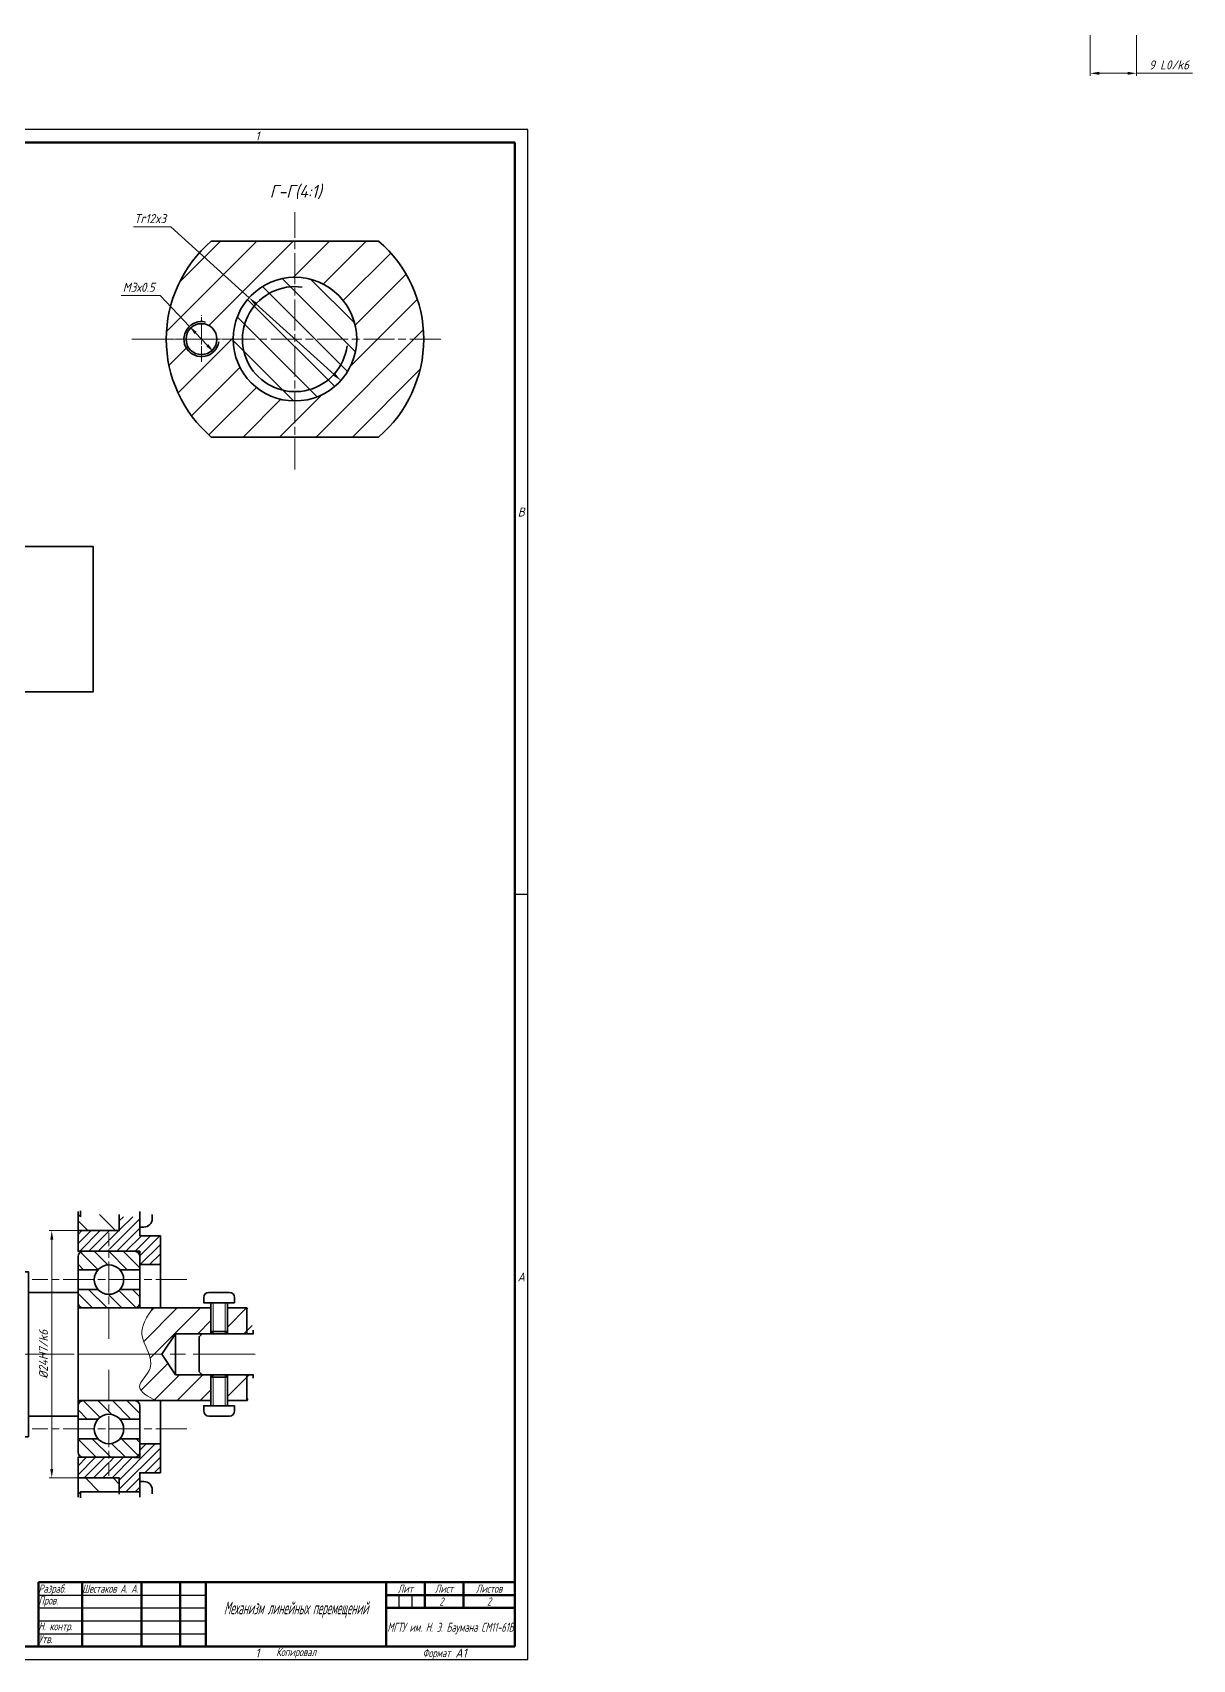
# Model space of a CAD drawing. Header units: millimetres. Extents: x -1043 to 2000, y -675 to 1302.
# Drawn here: x 649 to 1099, y -675 to -44 of the extents above; entities that cross this region are included whole.
import ezdxf
from ezdxf.enums import TextEntityAlignment as Align

# ---------------------------------------------------------------- set-up
doc = ezdxf.new("R2010")
doc.units = ezdxf.units.MM
doc.linetypes.add('AM_ISO08W050', pattern=[18, 12, -1.5, 3, -1.5])
doc.linetypes.add('AM_ISO08W050x2', pattern=[9, 6, -0.75, 1.5, -0.75])
for name, color, linetype, lineweight in [('AM_0', 7, 'Continuous', 35), ('AM_4N', 3, 'Continuous', 15), ('AM_5', 3, 'Continuous', 15), ('AM_6', 2, 'Continuous', 35), ('AM_7', 4, 'AM_ISO08W050', 15), ('AM_8', 1, 'Continuous', 15), ('AM_BOR', 7, 'Continuous', 35), ('основные', 7, 'Continuous', 35), ('тонкие', 2, 'Continuous', 15)]:
    doc.layers.add(name, color=color, linetype=linetype, lineweight=lineweight)
doc.styles.add('ACGOSTTS', font='geniso.shx', dxfattribs={"oblique": 15})
doc.styles.get("Standard").update_dxf_attribs({"font": 'geniso.shx', "oblique": 15})
doc.dimstyles.new('AM_GOST$0', dxfattribs={"dimtxt": 3.5, "dimasz": 3.5, "dimexe": 1, "dimexo": 1, "dimgap": 1.5, "dimtad": 1, "dimtoh": 1, "dimtxsty": 'Standard', "dimcen": 0, "dimclrd": 256, "dimclre": 256, "dimclrt": 2, "dimadec": 0, "dimazin": 2, "dimtp": 0.1, "dimtm": 0.1, "dimtfac": 0.71, "dimtmove": 0, "dimatfit": 3, "dimfxl": 1, "dimtolj": 1, "dimlwd": -1, "dimlwe": -1, "dimarcsym": 1})
doc.dimstyles.new('AM_GOST$3', dxfattribs={"dimtxt": 3.5, "dimasz": 3.5, "dimexe": 1, "dimexo": 1, "dimgap": 1.5, "dimtad": 1, "dimtoh": 1, "dimtxsty": 'Standard', "dimcen": 0, "dimclrd": 256, "dimclre": 256, "dimclrt": 2, "dimadec": 0, "dimazin": 2, "dimtp": 0.1, "dimtm": 0.1, "dimtfac": 0.71, "dimtdec": 3, "dimtofl": 0, "dimtmove": 0, "dimatfit": 2, "dimfxl": 1, "dimtolj": 1, "dimlwd": -1, "dimlwe": -1, "dimarcsym": 1})
pattern_1 = [(315, (-398, 513.1999999999994), (1.414213562373095, 1.414213562373095), [])]
pattern_2 = [(315, (-650.4086832785847, 912.1219511224094), (1.414213562373095, 1.414213562373095), [])]

# ---------------------------------------------------------------- blocks, each defined once
blk = doc.blocks.new('*D22')
at = {"layer": 'AM_5', "linetype": 'ByBlock', "transparency": 16777216}
for p, q in [((1059.480389905136, -44.70341677623762), (1059.480389905136, -60.52994247496102)), ((1077.477304361659, -44.70341677623773), (1077.477304361659, -60.52994247496102)), ((1062.980389905136, -59.52994247496102), (1073.977304361659, -59.52994247496102)), ((1077.477304361659, -59.52994247496102), (1099.191478409839, -59.52994247496102))]:
    blk.add_line(p, q, dxfattribs=at)
at = {"layer": 'AM_5', "transparency": 16777216}
for points in [[(1062.980389905136, -58.94660914162768), (1062.980389905136, -60.11327580829435), (1059.480389905136, -59.52994247496102)], [(1073.977304361659, -58.94660914162768), (1073.977304361659, -60.11327580829435), (1077.477304361659, -59.52994247496102)]]:
    blk.add_solid(points, dxfattribs=at)
at = {"layer": 'Defpoints', "color": 0, "transparency": 16777216}
for p in [(1059.480389905136, -43.70341677623762), (1077.477304361659, -43.70341677623773), (1077.477304361659, -59.52994247496102)]:
    blk.add_point(p, dxfattribs=at)
at = {"layer": 'AM_5', "color": 2, "transparency": 16777216, "insert": (1090.084391385749, -56.27994247496102), "char_height": 3.5, "attachment_point": 5}
blk.add_mtext('\\A1;9 L0/k6', dxfattribs=at)
blk = doc.blocks.new('GENZOON8270P5')
at = {"layer": 'основные'}
blk.add_lwpolyline([(51.62778003275253, 46.27129904158141), (51.62778003275253, 28.92731898701092), (102.6277800327525, 28.92731898701092), (102.6277800327525, 57.12731898701099), (66.01601835364204, 57.12731898701099)], dxfattribs=at)
blk = doc.blocks.new('*D46')
at = {"layer": 'AM_5', "linetype": 'ByBlock', "transparency": 16777216}
for p, q in [((698.2401003317268, -145.8432380385603), (683.1210603755688, -145.8432380385603)), ((709.605895785527, -157.7984949066656), (698.2401003317268, -145.8432380385603)), ((716.5649365266472, -165.1184506417378), (712.0174445572025, -160.3351132307006))]:
    blk.add_line(p, q, dxfattribs=at)
at = {"layer": 'AM_5', "transparency": 16777216}
for points in [[(712.4402142778749, -159.9331884354214), (711.59467483653, -160.7370380259799), (709.605895785527, -157.7984949066656)], [(716.9877062473198, -164.7165258464586), (716.1421668059747, -165.520375437017), (718.9764852983228, -167.6550689657729)]]:
    blk.add_solid(points, dxfattribs=at)
at = {"layer": 'Defpoints', "color": 0, "transparency": 16777216}
for p in [(709.605895785527, -157.7984949066656), (718.9764852983228, -167.6550689657729)]:
    blk.add_point(p, dxfattribs=at)
at = {"layer": 'AM_5', "color": 2, "transparency": 16777216, "insert": (689.9305803536478, -142.5932380385603), "char_height": 3.5, "attachment_point": 5}
blk.add_mtext('\\A1;М3х0.5', dxfattribs=at)
blk = doc.blocks.new('GOST_A1_LANDSCAPE')
at = {"layer": 'AM_BOR', "color": 1, "lineweight": 25}
for p, q in [((841, 594), (0, 594)), ((0, 594), (0, 0)), ((211, 594), (211, 589)), ((421, 594), (421, 589)), ((631, 594), (631, 589)), ((841, 0), (841, 594)), ((20.00000000000006, 297), (15.00000000000006, 297)), ((841, 297), (836, 297)), ((0, 0), (841, 0)), ((211, 5), (211, 0)), ((421, 5), (421, 0)), ((631, 5), (631, 0))]:
    blk.add_line(p, q, dxfattribs=at)
at = {"layer": 'AM_BOR', "color": 7, "lineweight": 50}
for p, q in [((836, 589), (20.00000000000011, 589)), ((20.00000000000011, 589), (20, 4.999999999999999)), ((836, 4.999999999999999), (836, 589)), ((20, 4.999999999999999), (836, 4.999999999999999))]:
    blk.add_line(p, q, dxfattribs=at)
at = {"layer": 'AM_BOR', "color": 1, "lineweight": 25, "style": 'ACGOSTTS', "oblique": 15}
for s, p in [('4', (106, 591.5)), ('3', (316, 591.5)), ('2', (526, 591.5)), ('1', (736, 591.5)), ('B', (17.50000000000009, 445.5)), ('B', (838.5, 445.5)), ('A', (17.50000000000003, 158.5)), ('A', (838.4999999999999, 148.5)), ('4', (106, 2.5)), ('3', (316, 2.5)), ('2', (526, 2.5)), ('1', (736, 2.5))]:
    blk.add_text(s, height=3.5, dxfattribs=at).set_placement(p, align=Align.MIDDLE_CENTER)
blk = doc.blocks.new('GOST_FORM2')
at = {"layer": 'AM_BOR', "color": 7, "lineweight": 50}
for p, q in [((-185, 25.00000000000002), (-185, 2.131628207280301e-14)), ((-185, 25.00000000000002), (1.530808498934191e-15, 25)), ((-168, 25.00000000000002), (-168, 1.935748858503192e-14)), ((-145, 25.00000000000002), (-145, 1.670735621922398e-14)), ((-130, 25.00000000000002), (-130, 1.670735621922398e-14)), ((-120, 25.00000000000002), (-120, 1.670735621922398e-14)), ((-50, 5.761157316973786e-15), (-50, 25.00000000000001)), ((-50, 20.00000000000001), (1.224646799147353e-15, 20.00000000000001)), ((-35, 25.00000000000001), (-35, 15.00000000000001)), ((-20, 25.00000000000001), (-20, 15.00000000000001)), ((9.18485099360515e-16, 15), (1.530808498934191e-15, 25)), ((-50, 15.00000000000001), (9.184850993605154e-16, 15.00000000000001)), ((0, 0), (9.18485099360515e-16, 15)), ((-185, 2.131628207280301e-14), (0, 0))]:
    blk.add_line(p, q, dxfattribs=at)
at = {"layer": 'AM_BOR', "color": 1, "lineweight": 25}
for p, q in [((-185, 20.00000000000002), (-120, 20.00000000000002)), ((-45, 20.00000000000001), (-45, 15.00000000000001)), ((-40, 20.00000000000001), (-40, 15.00000000000001)), ((-185, 15.00000000000002), (-120, 15.00000000000002)), ((-185, 10.00000000000003), (-120, 10.00000000000003)), ((-185, 5.000000000000032), (-120, 5.000000000000032))]:
    blk.add_line(p, q, dxfattribs=at)
at = {"layer": 'AM_BOR', "color": 1, "lineweight": 25, "style": 'ACGOSTTS', "oblique": 15, "width": 0.8}
for s, p in [('Разраб.', (-185, 22.50000000000002)), ('Пров.', (-185, 17.90000000000002)), ('Н. контр.', (-185, 7.900000000000031)), ('Утв.', (-185, 2.900000000000027))]:
    blk.add_text(s, height=3.17, dxfattribs=at).set_placement(p, align=Align.MIDDLE_LEFT)
for s, p in [('Лит', (-42.5, 22.50000000000001)), ('Лист', (-27.5, 22.50000000000001)), ('Листов', (-10, 22.50000000000001)), ('Копировал', (-84.9239887437851, -2.099999999999986))]:
    blk.add_text(s, height=3.17, dxfattribs=at).set_placement(p, align=Align.MIDDLE_CENTER)
blk.add_text('Формат', height=3.17, dxfattribs=at).set_placement((-25, -2.5), align=Align.MIDDLE_RIGHT)
at = {"layer": 'AM_BOR', "color": 2, "lineweight": 25, "style": 'ACGOSTTS', "oblique": 15, "width": 0.8}
for tag, p in [('GEN-TITLE-NAME{6.5}', (-168, 22.50000000000004)), ('GEN-TITLE-CHKM{6.5}', (-168, 17.50000000000003)), ('GEN-TITLE-AUTH{6.5}', (-168, 12.50000000000003)), ('GEN-TITLE-APPD{6.5}', (-168, 7.500000000000028)), ('GEN-TITLE-APPM{6.5}', (-168, 2.500000000000028))]:
    blk.add_attdef(tag, text='', height=3.17, dxfattribs=at).set_placement(p, align=Align.MIDDLE_LEFT)
for tag, height, p in [('GEN-TITLE-LIT1{1.1}', 3.5, (-47.90000000000001, 17.5)), ('GEN-TITLE-LIT2{1.1}', 3.5, (-42.89999999999999, 17.5)), ('GEN-TITLE-LIT3{1.1}', 3.5, (-37.90000000000001, 17.5)), ('GEN-TITLE-SHEET{3.5}', 3.17, (-28.5, 17.50000000000001)), ('GEN-TITLE-NUMSHTS{5.5}', 3.17, (-9.999999999999996, 17.5)), ('GEN-TITLE-DES1{11.6}', 5, (-85, 15.00000000000003)), ('GEN-TITLE-DES2{22}', 3.17, (-85, 4.500000000000014))]:
    blk.add_attdef(tag, text='', height=height, dxfattribs=at).set_placement(p, align=Align.MIDDLE_CENTER)
at = {"layer": 'AM_BOR', "color": 1, "lineweight": 25, "style": 'ACGOSTTS', "oblique": 15, "width": 0.8}
blk.add_attdef('GEN-TITLE-AUTHT{5}', text='', height=3.17, dxfattribs=at).set_placement((-185, 12.90000000000003), align=Align.MIDDLE_LEFT)
at = {"layer": 'AM_BOR', "color": 2, "lineweight": 25, "style": 'ACGOSTTS', "oblique": 15}
blk.add_attdef('GEN-TITLE-CMPNY{13}', text='', height=3.5, dxfattribs=at).set_placement((-25, 7.5), align=Align.MIDDLE_CENTER)
blk.add_attdef('GEN-TITLE-SIZ{15.7}', text='', height=3.5, dxfattribs=at).set_placement((-23.09970341330745, -2.500000000000014), align=Align.MIDDLE_LEFT)
blk = doc.blocks.new('*D98')
at = {"layer": 'AM_5', "linetype": 'ByBlock', "transparency": 16777216}
for p, q in [((677.3533271575714, -508.8795421524511), (655.1458658345261, -508.8795421524511)), ((656.1458658345261, -512.3795421524511), (656.1458658345261, -601.379542152451)), ((677.3533271575714, -604.879542152451), (655.1458658345261, -604.879542152451))]:
    blk.add_line(p, q, dxfattribs=at)
at = {"layer": 'AM_5', "transparency": 16777216}
for points in [[(655.5625325011928, -512.3795421524511), (656.7291991678595, -512.3795421524511), (656.1458658345261, -508.8795421524511)], [(655.5625325011928, -601.379542152451), (656.7291991678595, -601.379542152451), (656.1458658345261, -604.879542152451)]]:
    blk.add_solid(points, dxfattribs=at)
at = {"layer": 'Defpoints', "color": 0, "transparency": 16777216}
for p in [(678.3533271575714, -508.8795421524511), (656.1458658345261, -604.879542152451), (678.3533271575714, -604.879542152451)]:
    blk.add_point(p, dxfattribs=at)
at = {"layer": 'AM_5', "color": 2, "transparency": 16777216, "insert": (652.895521346337, -556.8795421524511), "char_height": 3.5, "attachment_point": 5, "rotation": 90}
blk.add_mtext('\\A1;%%C24H7/k6', dxfattribs=at)
blk = doc.blocks.new('GENZOO040MCP5')
at = {"layer": 'AM_8'}
h = blk.add_hatch(dxfattribs=at)
h.set_pattern_fill('ANSI31', color=256, scale=1.2, angle=270, style=0)
h.set_pattern_definition([(315, (-690.6915842909762, 2937.372176251509), (2.694076836320746, 2.694076836320745), [])])
h.paths.add_polyline_path([(2, -26.6999999999698), (2, -24), (-6, -23.99999999999994), (-6, -27.13301270186179), (-5.546314582123159, -26.69999999996975)])
h.paths.add_polyline_path([(2, 24), (2, 27.1330127018623), (-5.546314582123159, 27.13301270186236), (-5.546314582123159, 26.69999999996986), (-6, 27.13301270186236), (-6, 24.00000000000006)])
h = blk.add_hatch(dxfattribs=at)
h.set_pattern_fill('ANSI31', color=256, scale=0.4, angle=360, style=0)
h.set_pattern_definition([(44.99999999999999, (-498.7390435535553, 513.1999999999994), (-0.8980256121069153, 0.8980256121069156), [])])
edge = h.paths.add_edge_path()
edge.add_line((10, -23), (10, -17.39999999999964))
edge.add_line((10, -17.39999999999964), (6, -17.39999999999964))
edge.add_line((6, -17.39999999999964), (6, -19))
edge.add_arc((5, -19), 1, 270, 360, ccw=False)
edge.add_line((5, -20), (0.106427645356689, -20))
edge.add_line((0.106427645356689, -20), (0.106427645356689, -24))
edge.add_line((0.106427645356689, -24), (2, -24))
edge.add_line((2, -24), (2, -26.6999999999698))
edge.add_line((2, -26.6999999999698), (6, -26.6999999999698))
edge.add_line((6, -26.6999999999698), (6, -24))
edge.add_line((6, -24), (6, -23))
edge.add_line((6, -23), (10, -23))
edge = h.paths.add_edge_path()
edge.add_line((10, 17.40000000000009), (10, 23))
edge.add_line((10, 23), (6, 23))
edge.add_line((6, 23), (6, 24))
edge.add_line((6, 24), (6, 26.6999999999698))
edge.add_line((6, 26.6999999999698), (2, 26.6999999999698))
edge.add_line((2, 26.6999999999698), (2, 24))
edge.add_line((2, 24), (0.106427645356689, 24))
edge.add_line((0.106427645356689, 24), (0.106427645356689, 20))
edge.add_line((0.106427645356689, 20), (5, 20))
edge.add_arc((5, 19), 1, 0, 90, ccw=False)
edge.add_line((6, 19), (6, 17.40000000000009))
edge.add_line((6, 17.40000000000009), (10, 17.40000000000009))
h.paths.add_polyline_path([(0, -24), (0, -20), (-6, -19.99999999999994), (-6, -23.99999999999994)])
h.paths.add_polyline_path([(0, 20), (0, 24), (-6, 24.00000000000006), (-6, 20.00000000000006)])
h = blk.add_hatch(dxfattribs=at)
h.set_pattern_fill('_U', color=256, scale=2, angle=315, style=0, pattern_type=0)
h.set_pattern_definition(pattern_2)
edge = h.paths.add_edge_path()
edge.add_line((-6, 19.00000000000006), (-6, 16.41399999999982))
edge.add_line((-6, 16.41400000000027), (-2.125136230927183, 16.41400000000027))
edge.add_arc((0, 14.5), 2.85999999999997, 402.0077229335649, 497.9922770664336, ccw=False)
edge.add_line((2.125136230927637, 16.41400000000021), (6, 16.41400000000021))
edge.add_line((6, 16.41400000000021), (6, 19))
edge.add_arc((5, 19), 1, 360, 450.0000000000065)
edge.add_line((5, 20), (-5, 20))
edge.add_arc((-5, 19.00000000000006), 1, 450.0000000000065, 540.0000000000065)
h = blk.add_hatch(dxfattribs=at)
h.set_pattern_fill('_U', color=256, scale=2, angle=315, style=0, pattern_type=0)
h.set_pattern_definition(pattern_1)
edge = h.paths.add_edge_path()
edge.add_line((-22.5, 12.00000000000006), (-22.5, 17.30426740301664))
edge.add_arc((0, 0), 28.38463792890625, 142.4368876483654, 154.990358466755)
edge.add_line((-25.72319940055962, 12.00019512150334), (-22.5, 12.00000000000006))
h = blk.add_hatch(dxfattribs=at)
h.set_pattern_fill('_U', color=256, scale=2, angle=315, style=0, pattern_type=0)
h.set_pattern_definition(pattern_2)
edge = h.paths.add_edge_path()
edge.add_line((6, 10), (6, 12.58600000000024))
edge.add_line((6, 12.58600000000024), (2.125136230927183, 12.58600000000024))
edge.add_arc((0, 14.5), 2.85999999999997, 222.0077229335649, 317.9922770664336, ccw=False)
edge.add_line((-2.125136230927183, 12.58600000000024), (-6, 12.58600000000024))
edge.add_line((-6, 12.5860000000003), (-6, 10.00000000000006))
edge.add_arc((-5, 10.00000000000006), 1, 539.9999999999935, 629.9999999999935)
edge.add_line((-5, 9.000000000000057), (5, 9.000000000000057))
edge.add_arc((5, 10), 1, 270.0000000000065, 359.9999999999935)
h = blk.add_hatch(dxfattribs=at)
h.set_pattern_fill('ANSI31', color=256, style=0)
h.set_pattern_definition([(45, (-414.8634348479959, -300.3636829526973), (-2.245064030267288, 2.245064030267288), [])])
edge = h.paths.add_edge_path()
edge.add_line((28, -4.657002292795596), (28, -4))
edge.add_line((28, -4), (26.80000000000018, -4.000000000000341))
edge.add_line((26.80000000000018, -4.000000000000341), (23.00359451550776, -4.000000000001364))
edge.add_line((23.00359451550776, -4.000000000001364), (23.00359451550776, -4.429415000034624))
edge.add_line((23.00359451550776, -4.429415000034624), (23.00359451550776, -8.25000000003456))
edge.add_line((23.00359451550776, -8.25000000003456), (23.00359451550776, -8.679415000034169))
edge.add_line((23.00359451550776, -8.679415000034169), (23.00359451550776, -9))
edge.add_line((23.00359451550776, -9), (26.80000000000018, -9))
edge.add_line((26.80000000000018, -9), (26.97930807812747, -8.820691921872594))
edge.add_arc((0, 0), 28.38463792890625, 341.8952133585585, 350.5569203760437)
edge = h.paths.add_edge_path()
edge.add_line((27.99999999999227, 4), (27.99999999999363, 4.657002292834022))
edge.add_arc((0, 0), 28.38463792890625, 9.443079624034896, 18.10478664144181)
edge.add_line((26.97930807812742, 8.820691921872765), (26.80000000000018, 9))
edge.add_line((26.80000000000018, 9), (23.00359451550776, 9))
edge.add_line((23.00359451550776, 9), (23.00359451550776, 8.679414999997789))
edge.add_line((23.00359451550776, 8.679414999997789), (23.00359451550776, 8.249999999998181))
edge.add_line((23.00359451550776, 8.249999999998181), (23.00359451550776, 4.429414999998244))
edge.add_line((23.00359451550776, 4.429414999998244), (23.00359451550776, 3.999999999998636))
edge.add_line((23.00359451550776, 3.999999999998636), (26.80000000000018, 3.999999999999659))
edge.add_line((26.80000000000018, 3.999999999999659), (27.99999999999227, 4))
edge = h.paths.add_edge_path()
edge.add_spline(control_points=[(7.801239548315607, 0.001528299143728873), (7.324915425038057, 1.285777315124676), (5.415180727695827, 4.416985197099166), (7.385747151339615, 7.304954496477592), (8.542338309184856, 9)], knot_values=[0, 0, 0, 0, 1.967657269524646, 4.763534607848302, 4.763534607848302, 4.763534607848302, 4.763534607848302], degree=3, periodic=0)
edge.add_line((8.542338309184856, 9), (19.80359451550794, 9))
edge.add_line((19.80359451550794, 9), (19.80359451550794, 8.679414999997789))
edge.add_line((19.80359451550794, 8.679414999997789), (19.80359451550794, 8.249999999998181))
edge.add_line((19.80359451550794, 8.249999999998181), (19.80359451550794, 4.429414999998244))
edge.add_line((19.80359451550794, 4.429414999998244), (19.80359451550794, 3.999999999997726))
edge.add_line((19.80359451550794, 3.999999999997726), (18.10703254494956, 3.999999999997272))
edge.add_line((18.10703254494956, 3.999999999997272), (12.91332144772304, 3.999999999997272))
edge.add_line((12.91332144772304, 3.999999999997272), (10.293433811819, 0.001422163316192382))
edge.add_line((10.293433811819, 0.001422163316192382), (7.801239548315607, 0.001528299143728873))
edge = h.paths.add_edge_path()
edge.add_line((19.80359451550794, -9), (19.80359451550794, -8.679415000034169))
edge.add_line((19.80359451550794, -8.679415000034169), (19.80359451550794, -8.25000000003456))
edge.add_line((19.80359451550794, -8.25000000003456), (19.80359451550794, -4.429415000034624))
edge.add_line((19.80359451550794, -4.429415000034624), (19.80359451550794, -4.000000000002274))
edge.add_line((19.80359451550794, -4.000000000002274), (18.10703254494956, -4.000000000002728))
edge.add_line((18.10703254494956, -4.000000000002728), (12.91332144772304, -4.000000000002728))
edge.add_line((12.91332144772304, -4.000000000002728), (10.29166368108247, 0.001422238701309197))
edge.add_line((10.29166368108247, 0.001422238701309197), (7.801239548315607, 0.001528299143728873))
edge.add_spline(control_points=[(7.801239548315607, 0.001528299143728873), (8.134212224580438, -0.8962213862998283), (8.588363308004716, -3.146855510360126), (4.373648288252525, -6.53380433962576), (7.567312798152443, -8.177820716562735), (9.164477422011373, -9)], knot_values=[4.763534607848302, 4.763534607848302, 4.763534607848302, 4.763534607848302, 6.139018390817901, 8.229092790612192, 10.32003743882186, 10.32003743882186, 10.32003743882186, 10.32003743882186], degree=3, periodic=0)
edge.add_line((9.16447742201143, -9), (19.80359451550794, -9))
h = blk.add_hatch(dxfattribs=at)
h.set_pattern_fill('_U', color=256, scale=2, angle=315, style=0, pattern_type=0)
h.set_pattern_definition(pattern_2)
edge = h.paths.add_edge_path()
edge.add_arc((5, -10), 0.9999999999998863, 360.0000000000065, 450.0000000000065)
edge.add_line((5, -9), (-5, -9))
edge.add_arc((-5, -9.999999999999943), 1, 450, 540)
edge.add_line((-6, -9.999999999999943), (-6, -12.58600000000018))
edge.add_line((-6, -12.58599999999973), (-2.125136230927637, -12.58599999999973))
edge.add_arc((0, -14.5), 2.860000000000054, 402.0077229335664, 497.9922770664351, ccw=False)
edge.add_line((2.125136230927183, -12.58599999999979), (6, -12.58599999999979))
edge.add_line((6, -12.58599999999979), (6, -10))
h = blk.add_hatch(dxfattribs=at)
h.set_pattern_fill('_U', color=256, scale=2, angle=315, style=0, pattern_type=0)
h.set_pattern_definition(pattern_1)
edge = h.paths.add_edge_path()
edge.add_line((-22.5, -17.30426740301664), (-22.5, -11.99999999999994))
edge.add_line((-22.5, -11.99999999999994), (-25.72329042628695, -11.99999999999994))
edge.add_arc((0, 0), 28.38463792890625, 205.009206920945, 217.5631123516346)
h = blk.add_hatch(dxfattribs=at)
h.set_pattern_fill('_U', color=256, scale=2, angle=315, style=0, pattern_type=0)
h.set_pattern_definition(pattern_2)
edge = h.paths.add_edge_path()
edge.add_line((-2.125136230927637, -16.41399999999976), (-6, -16.41399999999976))
edge.add_line((-6, -16.4139999999997), (-6, -18.99999999999994))
edge.add_arc((-5, -18.99999999999994), 1.000000000000114, 539.9999999999935, 629.9999999999935)
edge.add_line((-5, -19.99999999999994), (5, -19.99999999999994))
edge.add_arc((5, -19), 1.000000000000114, 270, 359.9999999999935)
edge.add_line((6, -19), (6, -16.41399999999976))
edge.add_line((6, -16.41399999999976), (2.125136230927637, -16.41399999999976))
edge.add_arc((0, -14.5), 2.860000000000054, 222.0077229335649, 317.9922770664351, ccw=False)
at = {"layer": 'AM_0'}
for p, q in [((-22.5, -17.30426740301664), (-22.5, 17.30426740301664)), ((-15.62284884539531, 16.00000000000006), (-22.5, 16.00000000000006)), ((-22.5, -15.99999999999994), (-22.5, 16.00000000000006)), ((-15.62284884539531, -15.99999999999994), (-15.62284884539531, 16.00000000000006)), ((-22.5, -11.99999999999994), (-22.5, 12.00000000000006)), ((-6, 12.00000000000006), (-15.62284884539531, 12.00000000000006)), ((-6, -11.99999999999994), (-15.62284884539531, -11.99999999999994)), ((-15.62284884539531, -15.99999999999994), (-22.5, -15.99999999999994))]:
    blk.add_line(p, q, dxfattribs=at)
at = {"layer": 'AM_4N'}
for p, q in [((20.233009515508, 3.999999999998181), (20.233009515508, 9.999999999998181)), ((22.57417951550769, 3.999999999998181), (22.57417951550769, 9.999999999998181)), ((20.233009515508, -4.000000000034561), (20.233009515508, -10.00000000003456)), ((22.57417951550769, -4.000000000034561), (22.57417951550769, -10.00000000003456))]:
    blk.add_line(p, q, dxfattribs=at)
at = {"layer": 'AM_7', "linetype": 'AM_ISO08W050x2'}
for p, q in [((0, 3), (0, 23.59291174679493)), ((15.10607079895908, 14.5), (-14.8932155082457, 14.50000000000006)), ((0, 0), (-28.38463792890627, 5.684341886080801e-14)), ((0, -3), (0, -23.59291174679493)), ((15.10607079895908, -14.5), (-14.8932155082457, -14.49999999999994)), ((15.10607079895908, -14.5), (-14.8932155082457, -14.49999999999994))]:
    blk.add_line(p, q, dxfattribs=at)
at = {"layer": 'AM_7'}
blk.add_line((28.38463792142471, 0.0006517077594025977), (-28.38463776295453, 0.003069357996594135), dxfattribs=at)
at = {"layer": 'основные'}
for p, q in [((-6, 27.74324549066142), (-6, 24.00000000000006)), ((-6, 27.13301270186236), (-6, 27.74324549066137)), ((-5.546314582123159, 26.69999999996986), (-6, 27.13301270186236)), ((-5.546314582123159, 26.69999999996986), (-5.546314582123159, 27.83749386908295)), ((2, 24), (2, 27.13301270189231)), ((-6, 24.00000000000006), (2, 24)), ((5, 20), (2, 20)), ((5, 20), (6, 20)), ((6, 20), (6, 19)), ((6, 19), (6, 9)), ((6, 12.58600000000024), (6, 19)), ((-2.125136230927183, 16.41400000000021), (-6, 16.41400000000027)), ((6, 16.41400000000021), (2.125136230927637, 16.41400000000021)), ((10, 17.40000000000009), (6, 17.40000000000009)), ((10, 17.40000000000009), (10.00000000000006, 9.000000000000114)), ((-22.5, 12.00000000000006), (-25.72321254922474, 12.00016693644341)), ((-2.125136230927183, 12.58600000000024), (-6, 12.5860000000003)), ((-6, -11.99999999999994), (-6, 12.00000000000006)), ((6, 12.58600000000024), (2.125136230927183, 12.58600000000024)), ((18.40359451550785, 9.999999999998181), (19.80359451550794, 9.999999999998181)), ((19.80359451550794, 9.999999999998181), (19.80359451550794, 8.679414999997789)), ((19.80359451550794, 9.999999999998181), (23.00359451550776, 9.999999999998181)), ((23.00359451550776, 9.999999999998181), (24.40359451550785, 9.999999999998181)), ((23.00359451550776, 9.999999999998181), (23.00359451550776, 8.679414999997789)), ((-6, 9.000000000000057), (19.80359451550794, 9)), ((19.80359451550794, 8.679414999997789), (19.80359451550794, 8.249999999998181)), ((19.80359451550794, 8.249999999998181), (19.80359451550794, 4.429414999998244)), ((23.00359451550776, 9), (26.80000000000018, 9)), ((23.00359451550776, 8.679414999997789), (23.00359451550776, 8.249999999998181)), ((23.00359451550776, 8.249999999998181), (23.00359451550776, 4.429414999998244)), ((26.97930807812742, 8.820691921872765), (26.80000000000018, 9)), ((26.80000000000018, 9), (26.80000000000018, 3.999999999997726)), ((10.29328889362995, 0.001200983349917806), (12.91332144772304, 3.999999999997272)), ((12.91332144772304, 3.999999999997272), (12.91332144772298, -4.000000000002728)), ((12.91332144772304, 3.999999999997272), (18.10703254494956, 3.999999999997272)), ((19.80359451550794, 4.429414999998244), (20.233009515508, 3.999999999998181)), ((23.00359451550776, 4.429414999998244), (19.80359451550794, 4.429414999998244)), ((19.80359451550794, 4.429414999998244), (19.80359451550794, 3.999999999997726)), ((22.57417951550769, 3.999999999998181), (20.233009515508, 3.999999999998181)), ((23.00359451550776, 4.429414999998244), (22.57417951550769, 3.999999999998181)), ((23.00359451550776, 4.429414999998244), (23.00359451550776, 3.999999999998636)), ((27.99999999999363, 4.657002292834022), (27.99999999999227, 4)), ((27.99999999999227, 4), (28.10138200080388, 3.999999999999829)), ((-6, 5.684341886080801e-14), (-6, -8.999999999999943)), ((10.29259550555952, -1.818989403545856e-11), (12.91332144772304, -4.000000000002728)), ((18.10703254494956, -4.000000000002728), (12.91332144772304, -4.000000000002728)), ((19.80359451550794, -4.429415000034624), (20.233009515508, -4.000000000034561)), ((19.80359451550794, -4.429415000034624), (19.80359451550794, -4.000000000002274)), ((19.80359451550794, -8.25000000003456), (19.80359451550794, -4.429415000034624)), ((23.00359451550776, -4.429415000034624), (19.80359451550794, -4.429415000034624)), ((22.57417951550769, -4.000000000034561), (20.233009515508, -4.000000000034561)), ((23.00359451550776, -4.429415000034624), (22.57417951550769, -4.000000000034561)), ((23.00359451550776, -4.429415000034624), (23.00359451550776, -4.000000000001364)), ((23.00359451550776, -8.25000000003456), (23.00359451550776, -4.429415000034624)), ((26.80000000000018, -4.000000000002274), (26.80000000000018, -9)), ((28, -4.657002292795596), (28, -4)), ((28.10138200080382, -4.000000000000171), (28.00000000000773, -4)), ((-6, -8.999999999999943), (19.80359451550794, -9)), ((10.00000000000006, -8.999999999999943), (10, -17.39999999999964)), ((19.80359451550794, -8.679415000034169), (19.80359451550794, -8.25000000003456)), ((19.80359451550794, -10.00000000003456), (19.80359451550794, -8.679415000034169)), ((23.00359451550776, -8.679415000034169), (23.00359451550776, -8.25000000003456)), ((23.00359451550776, -10.00000000003456), (23.00359451550776, -8.679415000034169)), ((23.00359451550776, -9), (26.80000000000018, -9)), ((26.97930807812747, -8.820691921872594), (26.80000000000018, -9)), ((-22.5, -11.99999999999994), (-25.72329042628695, -11.99999999999994)), ((-2.125136230927637, -12.58599999999979), (-6, -12.58599999999973)), ((6, -12.58599999999979), (2.125136230927183, -12.58599999999979)), ((18.40359451550785, -10.00000000003456), (19.80359451550794, -10.00000000003456)), ((19.80359451550794, -10.00000000003456), (23.00359451550776, -10.00000000003456)), ((23.00359451550776, -10.00000000003456), (24.40359451550785, -10.00000000003456)), ((-2.125136230927183, -16.41399999999976), (-6, -16.4139999999997)), ((6, -16.41399999999976), (2.125136230927637, -16.41399999999976)), ((6, -20.00578566475906), (4.901416508073453, -20.00578566475906)), ((6, -19), (6, -20.00578566475906)), ((-6, -23.99999999999994), (-6, -27.74324549066137)), ((2, -24), (-6, -23.99999999999994)), ((2, -24), (2, -27.13301270186184)), ((2, -27.13301270186184), (2, -24)), ((-5.546314582123159, -26.69999999996975), (-6, -27.13301270186179)), ((-6, -27.13301270186179), (-6, -27.74324549066137)), ((6, -26.6999999999698), (-5.546314582123159, -26.69999999996975)), ((-5.546314582123159, -26.69999999996975), (-5.546314582123159, -27.83749386908295))]:
    blk.add_line(p, q, dxfattribs=at)
for points in [[(6, 27.74324549066137), (6, 24), (6, 23), (10, 23), (10, 17.40000000000009), (6, 17.40000000000009), (6, 19, 0.4142135623730825), (5, 20), (-6, 20.00000000000006), (-6, 24.00000000000006)], [(6, 27.74324549066137), (6, 24.6999999999698), (6.800000000000182, 24.6999999999698, 0.414213562373095), (8.400000000000091, 26.29999999997017), (8.400000000000091, 27.11323791720758)], [(-6, 10.00000000000006), (-6, 19.00000000000006, -0.4142135623730692), (-5, 20.00000000000006), (5, 20, -0.4142135623730552), (6, 19), (6, 10, -0.4142135623730951), (5, 9), (-5, 9.000000000000057, -0.4142135623730951), (-6, 10.00000000000006, -1.655741125145663)], [(-6, -9.999999999999943), (-6, -18.99999999999994, 0.4142135623730692), (-5, -19.99999999999994), (5, -20, 0.4142135623730552), (6, -19), (6, -10, 0.4142135623730951), (5, -9), (-5, -8.999999999999943, 0.4142135623730951), (-6, -9.999999999999943, 1.655741125145663)], [(6, -27.74324549066137), (6, -24), (6, -23), (10, -23), (10, -17.39999999999964), (6, -17.39999999999964), (6, -19, -0.4142135623730825), (5, -20), (-6, -19.99999999999994), (-6, -23.99999999999994)], [(6, -27.74324549066137), (6, -24.6999999999698), (6.800000000000182, -24.6999999999698, -0.414213562373095), (8.399999999999636, -26.29999999996971), (8.399999999999636, -27.1132379172077)]]:
    blk.add_lwpolyline(points, format="xyb", dxfattribs=at)
for points in [[(-6, 20.00000000000006), (-6, 24.00000000000006), (2, 24), (2, 27.1330127018623)], [(17.50703254494965, -1.767949192442302), (17.50703254494965, 3.399999999997362), (18.10703254494956, 3.999999999997272), (28, 4)], [(28.00000000000773, -4), (18.10703254494956, -4.000000000002728), (17.50703254494965, -3.400000000002365), (17.50703254494965, -1.767949192442302)], [(-6, -19.99999999999994), (-6, -23.99999999999994), (2, -24), (2, -27.13301270186184)]]:
    blk.add_lwpolyline(points, dxfattribs=at)
for points in [[(24.40359451550785, 9.999999999998181), (18.40359451550785, 9.999999999998181), (18.40359451550785, 10.99999999999818, -0.414213562373095), (19.40359451550785, 11.99999999999818), (23.40359451550785, 11.99999999999818, -0.414213562373095), (24.40359451550785, 10.99999999999818)], [(24.40359451550785, -10.00000000003456), (18.40359451550785, -10.00000000003456), (18.40359451550785, -11.00000000003456, 0.414213562373095), (19.40359451550785, -12.00000000003456), (23.40359451550785, -12.00000000003456, 0.414213562373095), (24.40359451550785, -11.00000000003456)]]:
    blk.add_lwpolyline(points, format="xyb", close=True, dxfattribs=at)
for centre in [(0, 14.5), (0, -14.5)]:
    blk.add_circle(centre, 2.860000000000014, dxfattribs=at)
blk.add_arc((5, 19), 1, 0, 90, dxfattribs=at)
blk.add_arc((5, 19), 1, 0, 90, dxfattribs=at)
at = {"layer": 'тонкие'}
blk.add_open_spline([(8.542338309184856, 9), (7.385747151339615, 7.304954496477592), (4.846174226825497, 3.583076080439355), (10.08086945798129, -1.947476208641206), (4.373648288252525, -6.53380433962576), (7.567312798152443, -8.177820716562735), (9.164477422011373, -9)], degree=3, knots=[0, 0, 0, 0, 2.795877338323656, 6.139018390817901, 8.229092790612192, 10.32003743882186, 10.32003743882186, 10.32003743882186, 10.32003743882186], dxfattribs=at)
blk = doc.blocks.new('*D104')
at = {"layer": 'AM_5', "linetype": 'ByBlock', "transparency": 16777216}
for p, q in [((702.3385388719, -119.1841357590438), (687.8885388719, -119.1841357590438)), ((732.7937801824804, -146.6605631241385), (702.3385388719, -119.1841357590438)), ((765.8343588502745, -176.4694571206851), (735.3924773810709, -149.0050828766758))]:
    blk.add_line(p, q, dxfattribs=at)
at = {"layer": 'AM_5', "transparency": 16777216}
for points in [[(735.7832306731605, -148.5719666769108), (735.0017240889814, -149.4381990764409), (732.7937801824804, -146.6605631241385)], [(766.225112142364, -176.0363409209201), (765.443605558185, -176.9025733204502), (768.433056048865, -178.8139768732224)]]:
    blk.add_solid(points, dxfattribs=at)
at = {"layer": 'Defpoints', "color": 0, "transparency": 16777216}
for p in [(732.7937801824804, -146.6605631241385), (768.433056048865, -178.8139768732224)]:
    blk.add_point(p, dxfattribs=at)
at = {"layer": 'AM_5', "color": 2, "transparency": 16777216, "insert": (694.3635388718999, -115.9337912708549), "char_height": 3.5, "attachment_point": 5}
blk.add_mtext('\\A1;Tr12x3', dxfattribs=at)

msp = doc.modelspace()

# ---------------------------------------------------------------- hatches: boundary and pattern name
at = {"layer": 'AM_8'}
h = msp.add_hatch(dxfattribs=at)
h.set_pattern_fill('_U', color=256, scale=10, angle=45, style=0, pattern_type=0)
h.set_pattern_definition([(45, (-1790.109548624014, -1321.272258865352), (-7.071067811865476, 7.071067811865476), [])])
edge = h.paths.add_edge_path()
edge.add_line((718.11726449713, -200.7372699986809), (783.1095717342175, -200.7372699986809))
edge.add_arc((750.6134181156738, -162.7372699986809), 49.99999999999994, 310.5358021113165, 409.4641978886835)
edge.add_line((783.1095717342175, -124.7372699986809), (718.11726449713, -124.7372699986809))
edge.add_arc((750.6134181156738, -162.7372699986809), 49.99999999999994, 130.5358021113165, 229.4641978886835)
edge = h.paths.add_edge_path(flags=16)
edge.add_arc((714.2964428637131, -162.7372699986811), 6.000000000000099, -293.19398028875264, 11.459155902619614, ccw=False)
edge.add_arc((714.2964428637131, -162.7372699986811), 6.000000000000161, 11.459155902619614, 66.80601971124742, ccw=False)
edge = h.paths.add_edge_path(flags=16)
edge.add_arc((750.6134181156738, -162.7372699986809), 24.00000000000012, -227.67003671284408, 11.459155902616374, ccw=False)
edge.add_arc((750.6134181156738, -162.7372699986809), 24.00000000000009, 11.459155902616374, 132.3299632871558, ccw=False)
h = msp.add_hatch(dxfattribs=at)
h.set_pattern_fill('ANSI31', color=256, scale=2.4, angle=90, style=0)
h.set_pattern_definition([(135, (-1790.109548624014, -1321.272258865352), (-5.388153672641492, -5.388153672641492), [])])
h.paths.add_polyline_path([(750.6134181156738, -142.3372699986808, 0.4142135623730945), (730.2134181156741, -162.7372699986809), (733.5833556885339, -162.7372699986809), (750.6134181156738, -162.7372699986809)], flags=17)
h.paths.add_polyline_path([(771.0134181156739, -162.7372699986809), (750.6134181156738, -162.7372699986809), (750.6134181156738, -183.1372699986807, 0.4142135623730955)], flags=17)
h.paths.add_polyline_path([(750.6134181156738, -138.7372699986809), (750.6134181156738, -162.7372699986809), (771.0134181156739, -162.7372699986809), (774.6134181156738, -162.7372699986809, 0.4142135623730951)])
h.paths.add_polyline_path([(750.6134181156738, -162.7372699986809), (733.5833556885339, -162.7372699986809), (730.2134181156741, -162.7372699986809, 0.4142135623730907), (750.6134181156738, -183.1372699986807)], flags=17)
h.paths.add_polyline_path([(730.2134181156737, -162.7372699986809), (726.6134181156738, -162.7372699986809, 0.4142135623730951), (750.6134181156738, -186.7372699986809), (750.6134181156738, -183.1372699986807, -0.4142135623730919)])
h.paths.add_polyline_path([(750.6134181156738, -142.3372699986805), (750.6134181156738, -138.7372699986809, 0.4142135623730951), (726.6134181156738, -162.7372699986809), (730.2134181156737, -162.7372699986809, -0.4142135623730983)])
h.paths.add_polyline_path([(774.6134181156738, -162.7372699986809), (771.0134181156739, -162.7372699986809, -0.4142135623730917), (750.6134181156738, -183.1372699986807), (750.6134181156738, -186.7372699986809, 0.4142135623730951)])

# ---------------------------------------------------------------- linework, layer by layer
at = {"layer": 'AM_6'}
for centre, radius, start, end in [((750.6134181156737, -162.7372699986805), 20.3999999999999, 82.15153466388375, 352.645172772158), ((714.2911905419247, -162.7267819362193), 6.799999999999873, 76.65117047692924, 350.5974969533972)]:
    msp.add_arc(centre, radius, start, end, dxfattribs=at)
at = {"layer": 'AM_7'}
for p, q in [((750.6134181156738, -213.3470281381441), (750.6134181156738, -113.4680090442212)), ((687.2117045166877, -162.7372699986809), (808.6265803808454, -162.7372699986809))]:
    msp.add_line(p, q, dxfattribs=at)
at = {"layer": 'AM_7', "linetype": 'AM_ISO08W050x2'}
for p, q in [((714.2964428637131, -171.5117943851301), (714.2964428637131, -153.4431796561348)), ((695.0095300388923, -162.7372699986809), (733.5833556885339, -162.7372699986809))]:
    msp.add_line(p, q, dxfattribs=at)
at = {"layer": 'основные'}
for p, q in [((783.1095717342175, -124.7372699986809), (718.11726449713, -124.7372699986809)), ((783.1095717342175, -200.7372699986804), (718.11726449713, -200.7372699986804))]:
    msp.add_line(p, q, dxfattribs=at)
for centre, radius in [((750.6134181156738, -162.7372699986809), 24), ((714.2964428637131, -162.7372699986809), 6)]:
    msp.add_circle(centre, radius, dxfattribs=at)
for start, end in [(130.5358021113173, 229.4641978886827), (310.5358021113173, 49.46419788868272)]:
    msp.add_arc((750.6134181156738, -162.7372699986809), 50, start, end, dxfattribs=at)

# ---------------------------------------------------------------- block references
at = {"layer": 'AM_0', "xscale": 2, "yscale": 2, "zscale": 2}
for name, p in [('GENZOON8270P5', (466.9947914322319, -357.5139312719766)), ('GENZOO040MCP5', (678.3533271575711, -556.8795421524508))]:
    msp.add_blockref(name, p, dxfattribs=at)
at = {"layer": 'основные', "lineweight": 0}
msp.add_blockref('GOST_A1_LANDSCAPE', (-1.2406196411545e-13, -675.3618768656497), dxfattribs=at)
ref = msp.add_blockref('GOST_FORM2', (835.9999999999999, -670.3618768656497), dxfattribs=at)
ref.add_attrib('GEN-TITLE-DES1{11.6}', 'Механизм линейных перемещений', dxfattribs={"layer": 'AM_BOR', "color": 2, "lineweight": 25, "height": 5, "style": 'ACGOSTTS', "oblique": 15, "width": 0.5658138351378477}).set_placement((750.9999999999999, -655.3618768656497), align=Align.MIDDLE_CENTER)
ref.add_attrib('GEN-TITLE-SHEET{3.5}', '2', dxfattribs={"layer": 'AM_BOR', "color": 2, "lineweight": 25, "height": 3.17, "style": 'ACGOSTTS', "oblique": 15, "width": 0.8}).set_placement((807.4999999999999, -652.8618768656497), align=Align.MIDDLE_CENTER)
ref.add_attrib('GEN-TITLE-NUMSHTS{5.5}', '2', dxfattribs={"layer": 'AM_BOR', "color": 2, "lineweight": 25, "height": 3.17, "style": 'ACGOSTTS', "oblique": 15, "width": 0.8}).set_placement((825.9999999999999, -652.8618768656497), align=Align.MIDDLE_CENTER)
ref.add_attrib('GEN-TITLE-CMPNY{13}', 'МГТУ им. Н. Э. Баумана СМ11-61Б', dxfattribs={"layer": 'AM_BOR', "color": 2, "lineweight": 25, "height": 3.5, "style": 'ACGOSTTS', "oblique": 15, "width": 0.6535568434820882}).set_placement((810.9999999999999, -662.8618768656497), align=Align.MIDDLE_CENTER)
ref.add_attrib('GEN-TITLE-NAME{6.5}', 'Шестаков А. А.', dxfattribs={"layer": 'AM_BOR', "color": 2, "lineweight": 25, "height": 3.17, "style": 'ACGOSTTS', "oblique": 15, "width": 0.7169054265876817}).set_placement((667.9999999999999, -647.8618768656497), align=Align.MIDDLE_LEFT)
ref.add_attrib('GEN-TITLE-SIZ{15.7}', 'A1', dxfattribs={"layer": 'AM_BOR', "color": 2, "lineweight": 25, "height": 3.5, "style": 'ACGOSTTS', "oblique": 15}).set_placement((812.9002965866924, -672.8618768656497), align=Align.MIDDLE_LEFT)

# ---------------------------------------------------------------- texts
at = {"layer": 'основные', "insert": (740.7921092801342, -102.8499947728106), "char_height": 5, "attachment_point": 1}
msp.add_mtext('Г-Г(4:1)', dxfattribs=at)

# ---------------------------------------------------------------- dimensions: what is measured, and where the dimension line sits
at = {"layer": 'AM_5'}
dim = msp.add_linear_dim(base=(1077.477304361659, -59.52994247496102), p1=(1059.480389905136, -43.70341677623762), p2=(1077.477304361659, -43.70341677623773), text='9 L0/k6', dimstyle='AM_GOST$0', dxfattribs=at)
dim.commit()
dim.dimension.update_dxf_attribs({"geometry": '*D22', "text_midpoint": (1090.084391385749, -56.27994247496102)})
for p1, p2, text, picture, middle in [((768.433056048865, -178.8139768732224), (732.7937801824804, -146.6605631241385), 'Tr12x3', '*D104', (694.3635388718999, -119.1841357590439)), ((718.9764852983228, -167.6550689657729), (709.605895785527, -157.7984949066656), 'М3х0.5', '*D46', (689.9305803536478, -145.8432380385603))]:
    dim = msp.add_diameter_dim_2p(p1=p1, p2=p2, text=text, dimstyle='AM_GOST$3', override={"dimpost": ''}, dxfattribs=at)
    dim.commit()
    dim.dimension.update_dxf_attribs({"geometry": picture, "text_midpoint": middle, "dimtype": 163})
dim = msp.add_linear_dim(base=(656.1458658345261, -604.879542152451), p1=(678.3533271575711, -508.8795421524508), p2=(678.3533271575711, -604.8795421524508), angle=90, text='%%C24H7/k6', dimstyle='AM_GOST$0', override={"dimlfac": 0.5}, dxfattribs=at)
dim.commit()
dim.dimension.update_dxf_attribs({"geometry": '*D98', "text_midpoint": (656.1458658345259, -556.8795421524511), "dimtype": 160})

doc.saveas('drawing.dxf')
